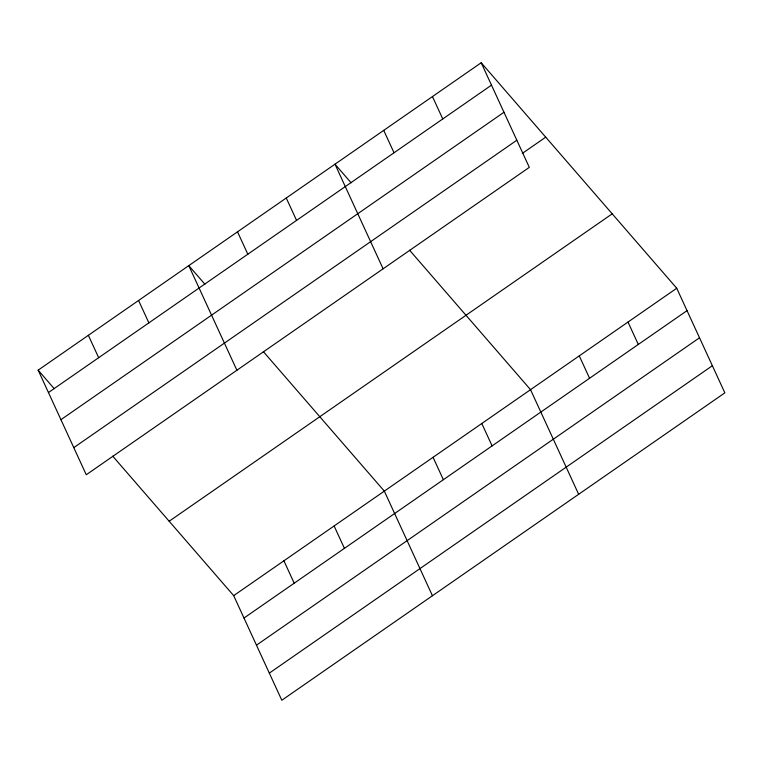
<?xml version="1.0" encoding="UTF-8"?>
<svg xmlns="http://www.w3.org/2000/svg" width="763" height="763" viewBox="0 0 763 763"><rect width="100%" height="100%" fill="white"/><g stroke="black" fill="none" stroke-linecap="round" stroke-linejoin="round"><path stroke-width="1.14" d="M481.195 62.747L529.312 167.355L86.267 474.758L38.15 370.15L481.195 62.747L676.733 288.242L724.85 392.85L281.805 700.253L233.688 595.645L112.733 456.15M48.45 392.544L491.496 85.141M60.926 419.679L503.971 112.275M73.782 447.633L516.828 140.23M522.331 153.392L545.726 137.159M169.167 521.234L612.203 213.831M233.688 595.645L676.733 288.242M243.988 618.04L687.034 310.636M256.473 645.174L699.518 337.771M269.329 673.119L712.375 365.715M351.123 182.796L334.986 164.188L383.102 268.795M409.569 250.197L530.533 389.683L578.65 494.29M204.913 284.237L188.785 265.638L236.902 370.246M263.359 351.638L384.323 491.124L432.44 595.731M38.15 370.15L54.278 388.758M627.997 322.053L638.297 344.447M579.27 355.873L589.57 378.267M432.459 96.567L442.759 118.961M383.722 130.378L394.023 152.772M481.796 423.494L492.097 445.897M433.06 457.314L443.36 479.708M286.259 198.008L296.559 220.402M237.522 231.818L247.822 254.213M334.118 525.965L344.418 548.359M283.903 560.805L294.203 583.199M138.57 300.469L148.871 322.873M88.365 335.31L98.665 357.704"/></g></svg>
